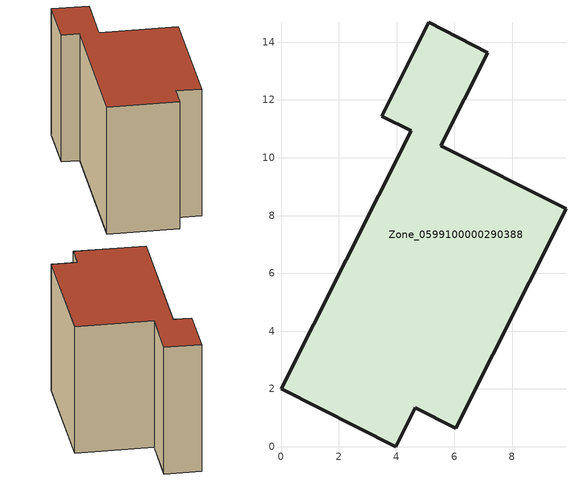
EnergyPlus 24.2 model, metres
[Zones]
Zone_0599100000290388
 floor ground (C_G): 3.48,11.44 5.12,14.69 7.15,13.64 5.53,10.41 9.86,8.23 6.05,0.64 4.65,1.34 3.98,0 0,2 4.5,10.93 z0
 wall outside (C_F): 5.12,14.69 3.48,11.44 4.5,10.93 0,2 3.98,0 4.65,1.34 6.05,0.64 9.86,8.23 5.53,10.41 7.15,13.64 5.12,14.69 z0:8.52
 roof outside (C_R): 4.5,10.93 0,2 3.98,0 4.65,1.34 6.05,0.64 9.86,8.23 5.53,10.41 7.15,13.64 5.12,14.69 3.48,11.44 z8.52
[BUILDING]
Pand.0599100000290388: North Axis=0; Terrain=City; Loads Convergence Tolerance Value=0.04; Temperature Convergence Tolerance Value=0.4; Solar Distribution=FullExterior; Maximum Number of Warmup Days=25; Minimum Number of Warmup Days=1
[Site:Location]
Rotterdam.The.Hague.AP_ZH_NLD Design_Conditions: Latitude=51.96; Longitude=4.45; Time Zone=1; Elevation=-4.5
[SITE:GROUNDTEMPERATURE:BUILDINGSURFACE]
18, 18, 18, 18, 18, 18, 18, 18, 18, 18, 18, 18
[MATERIAL] Thermal Absorptance=0.9; Solar Absorptance=0.7; Visible Absorptance=0.7
Name | Roughness | Thickness | Conductivity | Density | Specific Heat
G.TI.1992-2005 | MediumSmooth | 0.15 | 0.06 | 540 | 1210
F.TI.1992-2005 | Rough | 0.3 | 0.12 | 1920 | 840
R.TI.1992-2005 | MediumRough | 0.2 | 0.08 | 1500 | 1000
[CONSTRUCTION]
C_G: G.TI.1992-2005
C_F: F.TI.1992-2005
C_R: R.TI.1992-2005
[ZONE]
Zone_0599100000290388: Type=1; Multiplier=1; Ceiling Height=Autocalculate; Volume=Autocalculate; Floor Area=autocalculate; Part of Total Floor Area=Yes
[ZONEINFILTRATION:DESIGNFLOWRATE]
Infil_Zone_0599100000290388: Zone or ZoneList or Space or SpaceList=Zone_0599100000290388; Schedule=AlwaysOn; Design Flow Rate Calculation Method=Flow/Area; Flow Rate per Floor Area=0.0015; Constant Term Coefficient=1; Temperature Term Coefficient=0; Velocity Term Coefficient=0; Velocity Squared Term Coefficient=0
[HVACTEMPLATE:ZONE:IDEALLOADSAIRSYSTEM]
Zone_0599100000290388: Maximum Heating Supply Air Temperature=50; Minimum Cooling Supply Air Temperature=13; Maximum Heating Supply Air Humidity Ratio=0.0156; Minimum Cooling Supply Air Humidity Ratio=0.0077; Heating Limit=NoLimit; Cooling Limit=NoLimit; Dehumidification Control Type=ConstantSensibleHeatRatio; Cooling Sensible Heat Ratio=0.7; Dehumidification Setpoint=60; Humidification Control Type=None; Humidification Setpoint=30; Outdoor Air Method=None; Outdoor Air Flow Rate per Person=0.00944; Outdoor Air Flow Rate per Zone Floor Area=0; Outdoor Air Flow Rate per Zone=0; Demand Controlled Ventilation Type=None; Outdoor Air Economizer Type=NoEconomizer; Heat Recovery Type=None; Sensible Heat Recovery Effectiveness=0.7; Latent Heat Recovery Effectiveness=0.65
[ZONECONTROL:THERMOSTAT]
ThermostatControl_Zone_0599100000290388: Zone or ZoneList=Zone_0599100000290388; Control Type Schedule=DualSetpointControlType; Control 1=Thermostat_Zone_0599100000290388; Temperature Difference Between Cutout And Setpoint=0
[THERMOSTATSETPOINT:DUALSETPOINT]
Thermostat_Zone_0599100000290388: Heating Setpoint Temperature Schedule=HeatingSetpoint_Zone_0599100000290388; Cooling Setpoint Temperature Schedule=CoolingSetpoint_Zone_0599100000290388
[SCHEDULE:COMPACT]
HeatingSetpoint_Zone_0599100000290388: Through: 12/31, For: AllDays, Until: 24:00, 21
CoolingSetpoint_Zone_0599100000290388: Through: 12/31, For: AllDays, Until: 24:00, 24
DualSetpointControlType: Through: 12/31, For: AllDays, Until: 24:00, 4
AlwaysOn: Through: 12/31, For: AllDays, Until: 24:00, 1
